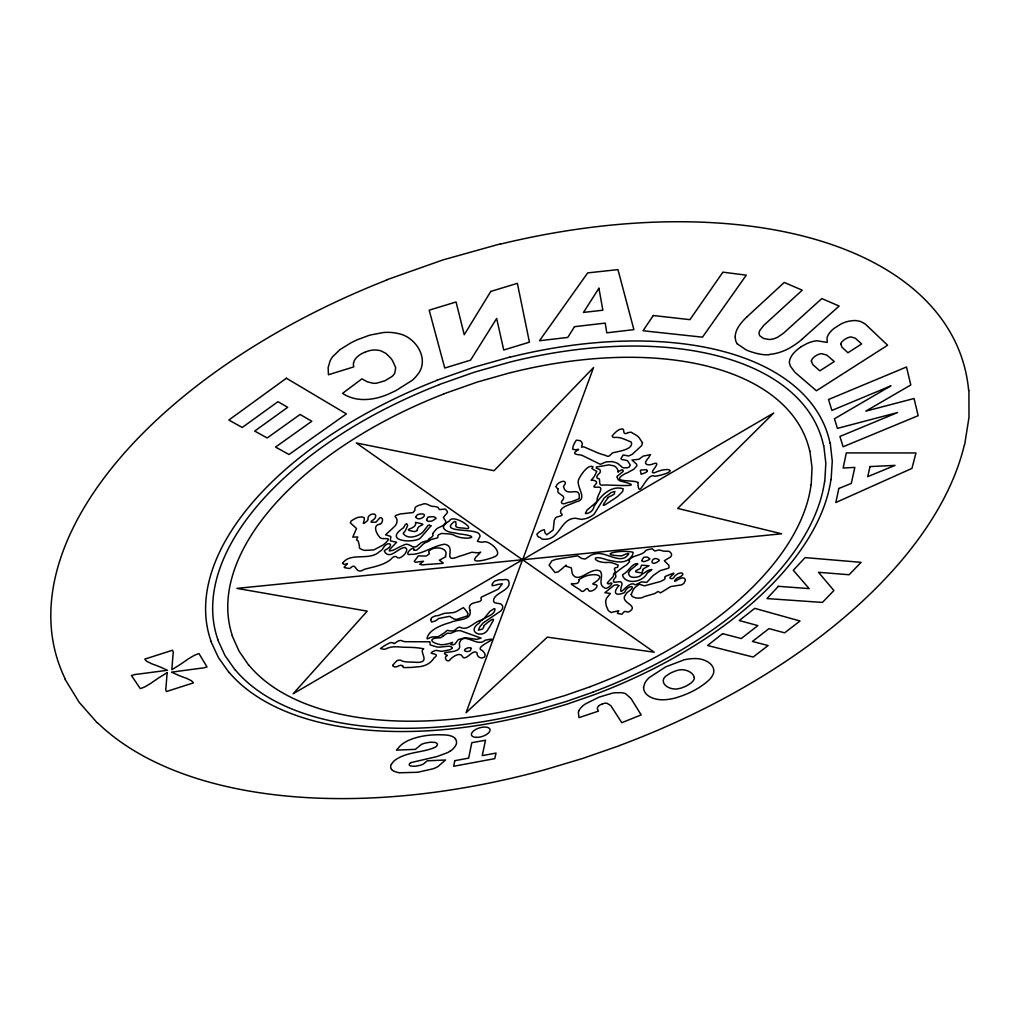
<?xml version="1.0" encoding="UTF-8"?>
<svg xmlns="http://www.w3.org/2000/svg" width="1020" height="1020" viewBox="0 0 1020 1020"><rect width="100%" height="100%" fill="white"/><g stroke="black" fill="none" stroke-linecap="round" stroke-linejoin="round"><path stroke-width="1.5" d="M811.219 484.768L812.035 467.619L809.893 450.967M824.785 481.236L825.83 463.207L823.777 445.676M831.109 479.578L832.269 461.155L830.254 443.215M964.627 444.771L969 417.384L968.911 390.341M353.634 362.61L353.685 362.393A17.289 10.914 -16.4 0 1 356.898 357.166A18.169 11.462 -16.4 0 1 365.53 351.964M557.978 488.733L557.927 491.678A6.745 3.736 -19.7 0 0 558.501 492.851L563.206 496.268A12.712 7 -19.4 0 1 563.614 497.734L563.55 498.5A4.998 2.754 -19.6 0 1 563.116 499.443C558.896 503.37 563.308 505.168 567.247 502.643A45.811 24.646 -19.5 0 1 571.378 501.763L578.977 498.767A2.372 1.3 -19.9 0 0 579.22 498.206C580.52 484.449 566.674 498.652 563.537 486.795A1.543 0.854 -19.8 0 1 563.55 486.234L564.901 484.385A12.418 6.923 -19.6 0 0 565.373 483.11C565.348 478.673 555.951 483.301 556.181 486.655M607.856 497.989C602.858 505.155 599.926 508.47 610.279 501.419A61.328 32.436 -20.8 0 1 613.339 499.417L614.512 498.652A36.248 19.941 -20.3 0 0 618.094 496.026L622.672 491.449L623.194 488.784C610.648 484.87 599.977 496.574 594.099 506.341C593.398 510.255 590.465 512.92 586.27 513.621A1.466 0.79 -19.9 0 1 585.378 513.277L587.048 510.102L595.756 502.758A11.322 6.184 -20 0 0 597.184 500.425C595.986 496.421 605.612 486.247 597.58 487.165A15.389 8.504 -20.5 0 1 596.011 487.203C589.751 487.534 599.658 483.148 595.565 481.032A8.976 4.947 -20.2 0 0 591.791 480.216L591.09 480.254L591.664 479.629A39.92 22.389 -19.8 0 0 594.392 476.353L596.789 471.406L594.635 470.182A5.215 2.907 -20.5 0 1 593.678 469.71A19.291 10.723 -20.1 0 0 592.85 469.149L591.855 468.448L592.429 467.606A2.601 1.453 -20.4 0 0 593.028 466.765C587.915 463.896 580.635 475.116 578.608 479.68C575.701 486.859 589.012 499.685 575.917 501.827C571.723 504.415 558.284 506.774 560.872 513.136C564.825 515.712 558.909 516.247 557.035 516.961A3.71 2.014 -19.4 0 0 555.568 517.931L554.255 520.327L553.21 529.954L546.771 534.824L545.011 532.822A28.305 15.262 -19.6 0 1 544.68 531.369L544.387 529.801L543.137 529.941A10.621 5.725 -19.1 0 0 541.543 530.617A11.768 6.337 -19.1 0 0 539.465 531.751L536.877 534.161L537.744 536.227A22.096 11.934 -19.3 0 0 538.968 537.247L538.993 537.26A5.393 2.894 -18.9 0 1 539.911 537.361L541.811 538.904A7.063 3.799 -19.1 0 0 544.756 539.274C559.126 539.491 560.273 521.271 572.424 518.619A10.557 5.686 -19.6 0 1 575.484 518.236L581.515 519.397L585.697 518.644A14.038 7.612 -19.9 0 0 589.305 517.267L590.554 516.63A12.992 7.038 -19.9 0 0 594.112 514.156L604.21 497.977L611.184 492.558L614.856 491.411L614.257 494.101L610.827 496.115A9.052 4.947 -20.5 0 1 609.412 496.561L607.958 497.658M522.495 559.814L466.051 712.738L547.345 637.143L654.202 652.201L522.661 559.75L593.563 367.506L494.062 470.717L356.273 442.948L522.457 559.725L236.895 588.387L367.213 611.146L293.135 693.778L773.734 412.998L677.701 508.406L781.6 533.779L522.661 559.75M391.387 764.35L393.248 761.787A16.371 7.561 -16 0 1 396.767 758.982C408.37 751.715 422.841 752.683 435.081 747.303A6.133 2.856 -16.4 0 0 437.07 743.58L436.241 742.917A7.777 3.621 -16.4 0 0 434.915 742.432L431.256 742.19A18.398 8.543 -16.3 0 0 429.496 742.318L424.779 743.185A10.391 4.845 -16.3 0 0 421.183 744.562L415.382 749.368L396.423 750.108L400.605 745.441A25.895 12.074 -16.2 0 1 407.592 740.813C419.883 735.203 433.984 734.043 447.334 735.139A27.808 12.928 -16.4 0 1 450.024 735.7L450.623 735.866A22.95 10.684 -16.5 0 1 455.647 738.926M430.287 539.771L437.771 537.782L437.988 535.436A2.321 1.288 -17.2 0 1 438.307 534.964L441.596 533.422L449.539 533.983A53.244 28.853 -16.7 0 1 453.517 534.85C463.029 541.199 485.367 536.928 459.867 533.957A139.638 80.21 -19.5 0 1 453.772 532.733C448.417 532.542 438.498 528.577 446.326 523.145A17.965 9.932 -17.6 0 1 449.412 520.901C452.701 513.621 474.886 528.232 467.02 528.692C464.317 527.519 455.175 528.679 455.672 525.593A10.213 5.674 -17.3 0 0 456.106 524.624L455.736 521.73A1.81 1.007 -17.5 0 0 454.397 521.602C438.268 533.447 476.059 527.863 479.26 534.187A10.072 5.521 -17.7 0 1 479.961 536.571L477.398 541.352L481.083 542.168A15.631 8.555 -18 0 0 483.327 542.053C488.414 539.554 503.408 552.508 495.312 556.397C491.398 558.616 466.637 565.819 477.245 555.76A83.079 43.694 -18.8 0 1 478.507 554.459L480.637 552.151L479.17 552.636A4.106 2.218 -17.8 0 1 478.163 552.865L471.775 552.253L464.1 554.816A35.878 19.712 -17.5 0 1 459.344 556.257C440.576 564.2 457.84 546.529 444.503 544.221C433.538 545.853 423.937 553.375 412.794 554.357A14.968 8.147 -16.4 0 0 410.792 554.344C402.798 556.321 412.998 545.317 414.018 549.181A9.511 5.227 -16.4 0 1 413.674 550.137L415.714 550.328A7.42 4.08 -16.6 0 0 416.989 549.895L421.031 546.299A21.56 11.781 -17.1 0 1 423.045 544.259L424.078 543.456A6.885 3.787 -16.9 0 1 425.544 542.614L428.464 541.378A3.468 1.912 -16.9 0 0 429.484 540.664L429.79 540.358M747.073 316.748L784.24 282.451L802.255 290.19L763.687 325.444L759.645 330.748A12.724 7.331 -25.1 0 0 759.887 335.861L763.559 338.461L769.016 339.481A12.916 7.433 -25.1 0 0 777.559 337.276L783.334 333.349L821.814 298.592L839.154 306.038L802.243 339.048M411.098 762.565L436.917 756.585L447.359 752.722A16.804 7.803 -16.5 0 0 450.049 751.153M365.504 351.887L369.839 350.561A16.18 10.225 -16.4 0 1 375.105 349.987L378.165 350.23A20.464 12.903 -16.4 0 1 380.906 350.829L385.904 353.379L390.532 357.918A89.326 55.628 -14.8 0 1 392.585 360.723L395.696 367.684L394.804 373.065A14.93 9.346 -16.6 0 1 392.024 376.456L384.935 380.779L376.558 383.201A12.826 8.02 -16.5 0 1 372.861 383.214L367.315 381.824L361.909 378.853L342.554 393.363C357.242 403.206 376.507 400.018 391.514 392.675A99.896 64.12 -16.1 0 0 396.142 390.469L412.284 380.281A32.678 20.451 -16.8 0 0 416.976 375.347C430.657 359.818 415.905 336.549 397.851 333.489A37.906 23.957 -16.6 0 0 391.986 332.545A38.416 24.276 -16.6 0 0 383.533 332.507L369.801 335.108L357.446 339.698A80.95 50.235 -16.7 0 0 351.007 342.796L339.889 349.669L332.622 356.732A34.387 21.713 -16.2 0 0 330.072 360.927L328.134 367.621L328.44 374.748L353.761 366.894A25.678 16.205 -16.6 0 1 353.532 362.623M602.221 703.991L604.146 703.405A5.368 2.473 -19 0 1 606.785 703.162L610.776 705.585L621.792 722.708L641.159 714.893L631.023 698.56L625.744 693.804A18.679 8.619 -19.1 0 0 621.384 692.695L615.277 692.746A21.904 10.098 -19 0 0 612.586 693.103L599.084 697.132L585.365 703.953A20.693 9.55 -18.9 0 0 578.71 710.991M386.758 279.786L443.075 259.883L500.386 243.869M437.032 380.192L473.101 367.493L509.783 357.102M439.212 384.565L474.402 372.172L510.191 362.023A317.959 170.531 -18.6 0 1 823.586 445.753M443.84 393.822L477.169 382.092L511.058 372.466M590.44 686.651L564.659 695.627L538.522 703.366A302.927 162.295 -18.6 0 1 248.714 664.938M593.168 692.108L566.291 701.467L539.032 709.537A317.87 170.455 -18.6 0 1 235.378 670.025M619.892 745.505L582.229 758.599L544.055 769.985A476.021 258.085 -18.6 0 1 97.372 722.632M539.274 712.394L567.043 704.17L594.43 694.633A324.857 174.267 -18.6 0 0 830.93 479.629M380.039 524.216C382.27 523.528 383.928 518.466 381.034 517.637A1.747 0.982 -16 0 0 379.886 517.765L375.972 522.189L371.267 522.24A2.142 1.211 -15.9 0 1 371.407 521.156L373.881 519.346A10.952 6.222 -15.8 0 0 375.041 518.147C378.662 511.466 366.601 513.506 368.067 519.626A16.333 9.269 -15.5 0 1 366.741 521.335C359.091 527.684 367.429 517.675 362.992 517.204A7.637 4.322 -15.6 0 0 361.501 516.936L357.892 517.433A18.781 10.582 -15.7 0 0 355.687 518.262L351.313 520.825L350.281 522.839L356.515 528.487L352.767 537.119L357.778 536.979L356.503 539.975L358.147 540.957L359.41 545.776A22.912 12.737 -15.1 0 1 359.422 546.631L359.384 547.663A2.524 1.403 -15.6 0 0 359.665 548.301L361.972 549.576A18.87 10.519 -15.9 0 0 365.096 550.392L373.881 549.908L382.615 545.266A25.525 14.267 -15.7 0 0 385.254 543.252C394.09 534.888 381.289 541.48 379.198 536.584C376.342 533.307 372.606 525.185 379.504 524.255M757.847 353.698L757.159 353.532A122.196 71.132 -26.9 0 1 748.591 350.918A82.798 47.978 -26.1 0 1 746.308 349.987L737.498 344.008M557.914 488.669L557.685 488.567A7.089 3.94 -19.7 0 1 556.206 486.642M97.117 722.734L79.114 702.232L65.102 679.346M228.977 672.46L218.458 657.632L210.859 641.325M235.212 670.089L224.987 655.541L217.642 639.565M248.548 665.002L238.986 651.053L232.177 635.766M597.503 709.142L597.401 708.479A7.574 3.494 -19 0 1 598.791 705.814M747.086 316.761A45.313 26.074 -25.2 0 0 738.454 326.859A33.188 19.176 -25 0 0 735.203 337.161M737.384 344.072A31.849 18.398 -25 0 1 735.305 337.123M769.067 354.781A37.319 21.407 -25.2 0 1 757.962 353.596M769.246 354.425A31.046 17.786 -25.1 0 0 790.36 347.603A55.271 32.002 -25.2 0 0 802.332 339.099M800.458 347.284A29.414 16.371 -25.3 0 1 802.867 345.742L807.126 343.51A19.571 10.939 -25.3 0 1 814.636 341.088A17.71 9.907 -25.4 0 1 817.071 340.782L827.22 342.439L827.054 338.028A16.97 9.473 -26.1 0 1 827.934 335.503A19.597 10.939 -26.1 0 1 833.939 328.478L840.85 324.067A19.877 11.092 -26.1 0 1 848.844 321.211L852.924 320.624A20.209 11.271 -26.1 0 1 855.907 320.573L860.434 321.415L865.138 323.914L887.617 345.219L816.408 390.762L795.268 372.581A76.36 42.368 -26.3 0 1 794.554 371.764L790.385 366.206L789.327 362.597A23.715 13.235 -25.3 0 1 792.463 354.641A24.314 13.566 -25.3 0 1 800.471 347.284M578.774 710.978A23.371 10.774 -18.9 0 0 578.353 712.228L578.977 717.634L598.434 711.144A34.642 15.963 -19.4 0 1 597.478 709.142M598.74 705.789A6.426 2.958 -19 0 1 602.246 704.055M391.565 769.373A18.602 8.581 -16.1 0 1 391.323 764.35M391.54 769.386A18.347 8.466 -16.1 0 0 394.039 771.286L397.621 772.446A23.192 10.71 -16.1 0 0 399.585 772.778L417.792 772.268L433.423 768.697A17.684 8.134 -16.3 0 0 437.962 766.555L445.549 760.002L427.227 760.818L423.593 763.878A7.892 3.646 -16.2 0 1 420.163 765.306L415.994 766.109A18.207 8.428 -16.2 0 1 414.528 766.237L410.728 766.02A5.355 2.461 -16.1 0 1 410.155 765.79A6.464 2.983 -16.2 0 1 409.849 765.612A4.985 2.295 -16.1 0 1 409.415 763.929A3.723 1.708 -16.1 0 1 411.111 762.577M455.315 739.066A21.433 9.97 -16.5 0 1 450.202 751.192M511.071 372.593A302.991 162.371 -18.6 0 1 809.727 451.044M232.356 635.728A303.004 162.371 -18.6 0 1 443.904 393.937M811.053 484.819A302.914 162.295 -18.6 0 1 590.401 686.587M509.796 357.242A324.947 174.356 -18.6 0 1 830.063 443.279M211.063 641.274A324.947 174.356 -18.6 0 1 437.083 380.32M539.261 712.317A324.87 174.267 -18.6 0 1 229.168 672.397M217.846 639.514A317.959 170.531 -18.6 0 1 439.276 384.68M824.606 481.274A317.87 170.442 -18.6 0 1 593.13 692.032M500.399 244.112A476.2 258.289 -18.6 0 1 968.643 390.443M65.395 679.269A476.212 258.289 -18.6 0 1 386.861 279.99M964.372 444.835A476.008 258.085 -18.6 0 1 619.854 745.403M618.107 471.622L618.107 472.132A8.504 4.679 -21 0 1 618.579 471.393L621.983 469.761A6.464 3.557 -20.8 0 1 623.169 470.411L623.105 471.457L617.189 476.263A3.634 2.002 -20.8 0 0 616.909 476.978L618.145 479.527A20.923 11.513 -21.2 0 0 620.249 481.006C650.046 488.147 610.738 484.615 603.674 485.048C596.381 486.604 602.272 477.615 597.376 478.456C595.501 476.225 598.88 474.083 600.066 472.502A11.947 6.643 -20.3 0 0 600.346 471.265L599.875 469.557L596.343 468.244L596.368 467.02L608.966 464.878L614.104 465.898A22.185 12.278 -20.4 0 1 616.042 467.326A20.451 11.322 -20.4 0 1 617.878 470.22L618.107 471.622M469.837 610.139C472.885 620.797 456.731 619.178 450.661 622.442C442.463 624.572 427.979 629.977 427.036 638.724A1.403 0.714 -16.6 0 0 427.775 638.724L429.076 638.227A2.397 1.224 -16.6 0 0 429.675 637.717L432.2 636.964A17.888 9.205 -16.8 0 0 433.525 636.875A4.768 2.435 -16.7 0 1 434.826 636.888L438.511 636.582L444.286 632.859A37.434 19.367 -16.4 0 0 446.811 630.64L447.754 630.334A8.364 4.297 -17.1 0 0 451.401 630.921C455.545 632.043 457.075 625.566 460.887 627.491A14.229 7.255 -17 0 1 461.831 627.963C468.664 630.258 474.848 621.129 481.669 620.058A10.659 5.482 -17.5 0 0 484.321 618.247L489.995 611.273L493.833 608.838A1.39 0.714 -17.8 0 1 494.955 608.902C495.159 616.22 482.294 616.705 479.119 623.118C465.592 632.017 483.353 639.629 488.427 628.69A33.711 17.263 -17.1 0 0 490.148 626.114L490.569 625.324A58.025 29.223 -18.5 0 1 491.665 623.258C498.002 613.555 485.367 624.24 483.658 625.885A8.441 4.297 -17.4 0 1 483.901 626.548L482.613 629.047L478.393 630.181L479.859 626.764L483.25 622.825L500.909 610.891A12.342 6.362 -17.7 0 0 502.465 608.315L502.643 607.563A13.337 6.872 -17.7 0 0 502.439 605.638L500.884 603.929L495.108 602.845A10.149 5.266 -18 0 1 493.68 601.698C491.895 592.492 513.889 590.707 508.177 580.138A6.885 3.608 -18.1 0 0 505.601 579.475L501.853 579.895A5.304 2.792 -18.1 0 1 501.088 579.679L501.075 579.666A21.318 11.131 -17.9 0 0 498.563 579.959L494.674 581.03L492.571 583.389A11.462 6.018 -18.1 0 0 492.137 584.766A10.379 5.444 -18.1 0 0 492.137 585.684L495.439 585.238A27.183 14.101 -18 0 1 497.989 584.409L502.388 583.81L498.346 589.114L481.478 597.07A3.57 1.861 -17.7 0 0 480.93 598.115C484.143 604.516 466.484 599.543 469.837 610.139M694.365 677.586L694.237 678.784A11.908 5.47 -20.2 0 1 693.727 679.996L693.485 680.391A12.508 5.75 -20.2 0 1 690.859 683.132L687.99 685.045A18.895 8.695 -20.1 0 1 685.924 686.154L682.533 687.595A12.291 5.648 -20.1 0 1 677.866 688.78C672.053 690.221 660.832 685.848 663.74 678.593A12.418 5.737 -20.1 0 1 666.302 675.814L669.821 673.493A19.648 9.052 -20.1 0 1 672.001 672.371L676.285 670.688A11.998 5.546 -20.1 0 1 680.977 669.757A10.442 4.832 -20.1 0 1 682.903 669.719C687.505 670.165 693.23 672.703 694.365 677.586M579.092 579.717C579.5 588.846 560.719 577.741 580.24 590.006A9.69 4.96 -19.5 0 0 580.992 590.848C584.957 593.755 586.067 584.396 589.05 590.975C593.13 592.556 602.081 583.95 593.359 584.473A4.131 2.116 -19.6 0 1 592.875 583.695C610.597 573.253 589.152 572.437 581.285 578.378A5.495 2.843 -19.4 0 1 579.985 578.824L579.092 579.717M392.764 665.397L392.866 665.779A7.063 3.557 -16.1 0 0 393.312 666.366C396.295 668.801 399.521 663.752 402.581 665.652A4.361 2.193 -16 0 1 402.862 665.971L402.9 666.047A1.951 0.982 -16.1 0 0 402.441 666.468L403.844 667.615L412.016 667.386A67.384 34.667 -16.6 0 0 416.377 666.914C423.529 666.774 430.185 664.224 433.997 658.028C442.374 651.805 423.899 655.414 434.711 650.709A3.557 1.798 -16.7 0 1 436.05 650.467L436.458 650.454A3.85 1.951 -16.7 0 1 437.771 650.658L440.984 651.27A15.593 7.905 -16.9 0 0 442.578 651.232L450.177 649.689L452.383 648.184A7.828 3.94 -16.8 0 0 451.503 647.024L450.075 646.399A6.069 3.06 -16.9 0 0 447.971 646.246L440.232 647.088A34.757 17.825 -17 0 1 437.223 647.037L430.848 645.163A7.726 3.927 -16.7 0 1 430.019 644.449L430.032 642.345A1.568 0.803 -16.6 0 0 429.7 641.784L405.552 641.707A16.435 8.466 -16.4 0 1 403.512 641.427C398.909 638.188 395.531 643.658 394 643.697A4.96 2.537 -15.9 0 0 393.886 643.123L391.272 642.536A6.222 3.188 -15.9 0 0 390.214 642.715L386.312 644.627A90.652 44.969 -16.7 0 0 383.545 646.323L380.498 648.49L383.112 649.204A11.653 5.98 -15.9 0 0 385.343 649.141C392.675 645.252 398.935 647.368 407.197 647.317A73.912 36.592 -15.7 0 1 420.954 648.286L422.318 648.529A43.758 21.879 -16 0 1 423.733 648.809C418.072 651.193 431.575 662.566 416.899 662.388C411.238 661.674 404.838 662.847 400.554 660.208A5.38 2.716 -16 0 0 399.177 660.106L397.201 660.539L395.122 662.528A56.355 28.024 -16.7 0 0 393.669 664.186L392.764 665.397M618.821 585.735C612.943 592.237 614.728 596.381 623.551 593.015A3.264 1.645 -19.9 0 0 624.763 592.199C627.466 584.587 638.851 584.868 627.236 592.416A15.619 7.816 -20.2 0 0 625.604 594.673C619.102 602.463 638.163 604.885 630.424 610.865C626.318 614.218 625.579 608.468 622.353 613.874A1.989 0.982 -19.8 0 1 621.486 614.193L617.546 613.466A1.976 0.982 -19.7 0 1 617.495 612.994L618.783 610.725L611.082 612.497L608.366 610.648L606.262 605.88L605.6 601.239L606.556 598.141L610.381 593.474L604.885 592.697L614.193 585.161L617.253 584.779L618.821 585.735M642.472 442.756L641.656 445.638L632.26 454.308L628.613 455.991L623.207 454.984L620.95 458.541A3.94 2.193 -21.1 0 0 621.473 459.255L621.741 459.408A4.271 2.384 -21.1 0 0 623.092 459.727L626.65 460.39A17.034 9.435 -20.8 0 1 627.746 461.027L630.347 465.133L629.047 467.198A8.619 4.781 -21.1 0 1 626.165 467.848L623.934 467.836A6.681 3.697 -21.1 0 1 622.085 467.198L618.031 463.654A37.358 20.629 -20.2 0 0 615.723 462.583L612.153 461.588L607.423 461.805A8.428 4.692 -20.7 0 0 605.459 462.111L601.443 463.883A1.721 0.956 -20.6 0 1 600.142 464.228L582.139 455.392A17.863 10.047 -20 0 0 580.1 454.882C566.623 453.887 583.108 448.494 577.294 449.412A5.444 3.098 -20.3 0 1 576.134 449.858L573.074 449.374A6.872 3.901 -20.4 0 1 572.628 448.825L573.304 445.74A101.273 56.355 -22 0 1 574.477 443.215L576.3 440.194L579.64 440.551A12.826 7.306 -20.2 0 1 581.183 441.456L582.433 443.649L581.451 447.13L583.784 446.849L594.035 451.21A86.789 49.674 -22.2 0 0 605.268 455.303C610.699 458.77 609.986 452.319 615.034 452.319C620.096 451.095 633.841 448.978 631.291 442.106C624.176 439.174 619.969 436.713 614.002 437.503A6.043 3.43 -21.2 0 1 612.765 437.07L612.14 435.922L614.461 433.372A63.342 35.152 -21.8 0 1 616.628 431.345L619.178 429.611A7.943 4.501 -21.2 0 1 620.67 429.254C625.872 427.125 621.754 434.673 626.229 433.462A4.921 2.792 -21.4 0 0 627.058 433.283L627.249 433.219A2.193 1.237 -21.4 0 1 627.733 432.671L631.061 432.187L636.76 435.514A72.93 40.762 -20.1 0 1 639.081 437.606L642.472 442.756M566.125 565.373L566.164 565.832A3.952 2.066 -19.3 0 0 566.406 566.304L571.327 567.898L571.978 571.939A33.864 17.569 -19.9 0 0 572.615 574.336C578.901 584.256 590.644 566.355 600.142 571.072C603.904 575 598.243 583.3 603.024 586.921A13.936 7.076 -19.5 0 1 604.184 587.482C606.683 591.269 615.557 580.992 610.1 583.261A8.785 4.462 -19.8 0 0 608.863 583.975L607.41 583.504A6.847 3.481 -19.9 0 1 607.346 582.853L610.444 579.385A20.311 10.455 -19.6 0 0 612.382 577.486L613.007 576.683A6.413 3.289 -19.8 0 0 613.441 575.713L613.645 574.056A3.226 1.657 -20 0 1 614.142 573.317C617.827 571.187 610.776 568.063 617.202 567.452A2.167 1.109 -20 0 0 617.712 567.069L618.197 565.093L612.841 563.027A49.993 25.525 -19.3 0 0 609.233 562.351C594.112 563.958 588.425 553.235 606.925 559.827A131.452 70.418 -21.9 0 0 612.306 560.936C618.668 562.415 626.484 563.053 630.934 557.213A16.906 8.772 -20.1 0 0 632.591 554.854L633.127 552.317C621.154 549.104 594.94 555.122 622.034 555.862A9.486 4.896 -20.3 0 1 623.258 555.109L627.823 553.414A1.696 0.88 -20.3 0 1 628.766 553.758C621.384 566.062 605.816 550.876 595.195 553.885A9.614 5.011 -19.7 0 0 591.064 555.173L585.11 559.062L581.578 558.424A15.019 7.892 -19.8 0 1 580.405 557.634L577.664 555.836L556.104 559.279L551.909 560.783L549.104 565.195L555.02 572.551L558.08 571.914L562.364 568.484A84.8 45.543 -18.1 0 0 563.652 567.235L566.138 565.233M643.518 687.646C643.926 696.125 654.266 699.605 661.483 699.771A29.35 13.477 -20.1 0 0 674.743 698.152C687.352 694.518 699.758 688.717 709.384 679.664A28.432 13.069 -20.2 0 0 712.202 676.069A28.7 13.196 -20.2 0 0 713.681 672.601C715.109 664.211 705.266 659.417 698.241 658.729A29.605 13.681 -20.2 0 0 684.012 659.863L665.639 666.901L649.192 677.624A28.075 12.967 -20 0 0 644.665 683.515L643.518 687.646M432.684 533.6C434.762 537.769 427.546 537.782 427.992 540.753A19.15 10.468 -16.8 0 0 425.442 541.186L421.438 542.551A7.79 4.284 -16.8 0 0 420.584 543.188L419.45 544.17A8.415 4.641 -16.6 0 1 418.531 544.833C413.036 551.17 409.492 541.403 403.665 545.114A12.393 6.808 -16.5 0 0 400.847 546.312L393.057 550.29L389.27 550.978L389.767 549.397L396.678 542.219L390.826 541.033A3.188 1.772 -16.2 0 1 390.354 540.217L390.877 536.775A3.468 1.925 -16.1 0 0 390.303 536.278L385.522 534.799L391.68 529.227A149.761 87.274 -13.8 0 0 393.733 527.187C397.239 524.662 398.45 519.499 395.11 516.49A2.244 1.262 -16.4 0 1 395.926 515.406L400.235 513.965L413.075 512.537L414.745 510.548L415.216 507.31L417.779 505.754A18.156 10.213 -16.9 0 1 421.693 504.568C426.118 501.942 429.05 506.213 432.824 506.404A19.992 11.207 -17 0 1 434.584 506.494L437.899 507.233L439.161 509.299A2.116 1.198 -17.3 0 0 439.888 509.567L445.37 509.069L447.206 511.237A16.562 9.295 -17.1 0 1 447.41 512.614L443.356 517.497L445.804 521.284L445.447 523.069L443.19 525.491L437.338 528.322A46.652 25.513 -17.7 0 0 435.527 530.043L432.684 533.6M628.97 560.158L629.62 561.433L628.218 563.18A44.638 23.294 -19.7 0 1 626.675 564.812C621.856 567.898 617.801 570.856 614.856 573.801A17.863 9.142 -19.6 0 1 615.634 574.834L615.838 576.886A7.268 3.723 -19.8 0 1 615.366 577.549L614.55 578.493A7.752 3.952 -20 0 0 614.065 579.181C610.648 585.977 621.397 578.531 621.958 583.669A11.437 5.814 -19.8 0 1 621.728 585.225C617.164 601.634 628.639 579.169 634.95 584.766A2.907 1.466 -20.2 0 0 636.391 584.383L641.108 582.088A3.136 1.581 -20.3 0 1 642.141 581.935L646.808 582.382L651.563 577.18A123.917 60.065 -21.7 0 1 653.425 575.344L660.106 570.664L667.947 568.395A2.014 1.02 -20.8 0 0 669.082 567.502L668.903 565.373L664.3 560.732L670.663 556.92L671.568 555.211A16.562 8.479 -20.7 0 0 671.236 553.312L669.145 551.336L662.822 551.055A18.347 9.397 -20.6 0 0 661.763 550.558L658.946 549.997L655.261 550.876A1.951 1.007 -20.8 0 1 654.496 550.813L652.29 548.811L648.121 549.576A15.198 7.803 -20.6 0 0 645.991 550.354C641.809 556.168 633.229 554.523 628.97 560.158M642.702 570.384L641.886 572.908L636.225 572.105A3.608 1.836 -20.3 0 1 635.792 571.646L635.766 570.996A1.39 0.714 -20.3 0 1 636.059 570.626L640.318 568.51L641.529 565.207L649.013 565.73L643.276 568.854L642.702 570.384M426.589 519.868L427.558 521.016A8.823 4.947 -17.1 0 0 428.642 521.424L431.702 521.067A26.558 15.007 -16.9 0 0 433.831 519.97L436.152 518.3L434.89 517.229A11.08 6.197 -17 0 0 433.181 516.681L428.221 516.987A17.162 9.588 -17.3 0 0 427.189 518.44L426.589 519.868M415.969 517.063C418.544 522.712 430.759 513.111 420.202 513.991A4.207 2.359 -16.8 0 0 418.493 514.348L417.256 514.87A8.619 4.845 -16.9 0 0 416.415 515.967L415.969 517.063M342.554 563.359C345.448 566.827 350.982 559.572 344.25 567.069A2.218 1.224 -15.3 0 0 344.365 567.617L349.261 568.51A2.206 1.211 -15.3 0 0 350.242 568.165C357.14 561.153 354.425 575.701 364.229 569.377C373.192 566.878 383.112 565.488 390.609 559.572C392.33 557.417 395.39 554.714 397.698 557.812C401.625 559.368 410.512 549.295 404.953 547.549C398.233 547.472 389.767 560.643 384.323 551.259A3.583 1.976 -16.1 0 1 384.91 550.213C396.678 544.438 386.975 539.465 382.398 549.461A17.404 9.664 -15.8 0 1 379.363 551.705C369.265 561.357 350.242 551.743 342.554 563.359M447.244 655.452C442.616 657.607 447.92 664.135 450.827 658.843A18.334 9.116 -17.1 0 1 452.893 657.173C455.583 655.095 460.67 652.468 462.659 656.714A19.546 9.741 -16.8 0 1 463.118 657.556C467.428 659.71 472.693 648.924 476.99 652.736C476.978 660.896 489.523 658.537 483.454 651.691A55.564 27.553 -16.6 0 0 482.065 650.327C471.941 646.961 506.277 635.562 484.895 640.318C477.258 648.108 462.889 629.965 459.281 643.709A10.57 5.342 -16.9 0 1 459.459 644.742C462.493 655.452 435.948 649.6 447.244 655.452M631.176 594.52L632.336 596.56L635.218 597.771A16.945 8.504 -20.3 0 0 638.048 598.115L641.095 597.937A2.269 1.135 -20.2 0 0 642.167 597.618L643.62 596.955A20.285 10.034 -20.2 0 1 644.844 596.432L654.585 593.627L658.155 591.434L660.539 592.875L670.701 586.577L681.628 584.855L683.885 583.363L685.249 580.609A16.6 8.3 -20.7 0 0 685.312 579.513L684.229 578.212A6.706 3.353 -20.8 0 0 683.132 577.945C680.595 576.848 671.644 584.715 675.533 579.398A14.306 7.127 -20.9 0 1 677.242 577.996C686.894 574.961 682.405 570.065 675.801 575.14A9.652 4.832 -20.9 0 0 674.73 576.198L673.429 577.983A1.9 0.956 -20.8 0 1 671.989 578.684C666.672 578.519 672.83 575.178 673.914 573.533A1.555 0.778 -20.8 0 0 673.493 573.138L665.894 576.134L664.67 577.116L665.18 578.251L664.339 579.5L660.794 581.438L644.474 585.837L639.234 584.205L634.733 587.724A22.771 11.398 -20.4 0 0 633.241 589.726L631.176 594.52M658.894 560.209L658.741 560.923A7.867 4.029 -20.6 0 1 657.645 561.816C648.707 567.515 651.525 555.186 658.499 559.483A3.838 1.963 -20.7 0 1 658.894 560.209M647.241 471.138L647.228 471.431A19.074 10.519 -21.2 0 1 645.341 472.719L641.134 474.287L640.318 470.603A1.377 0.752 -21.2 0 1 641.121 469.99L646.234 469.748A3.799 2.078 -21.3 0 1 646.909 470.194L647.241 471.138M628.46 572.692C628.702 578.417 634.848 577.753 638.8 576.619A1.568 0.79 -20.3 0 0 639.565 576.313L640.726 575.382A9.448 4.781 -20.4 0 1 642.141 574.196L647.904 570.601A8.389 4.246 -20.5 0 1 649.447 569.925L651.907 569.53L650.683 570.728A21.7 10.927 -20.6 0 0 647.241 573.087C642.664 582.7 625.336 584.779 622.481 575.165A9.384 4.781 -20.2 0 1 623.169 574.298C628.613 571.889 631.597 563.257 637.666 563.614A1.734 0.892 -20.3 0 1 637.755 564.034L630.781 569.734A10.366 5.291 -20.3 0 0 630.067 570.435L628.46 572.692M417.409 529.622L417.078 530.553A1.517 0.842 -16.7 0 1 416.619 530.923L415.344 531.369A3.914 2.18 -16.7 0 1 414.133 531.535C399.445 528.832 417.562 529.826 415.522 522.367C430.618 525.453 417.652 523.757 417.409 529.622M430.682 619.522L431.524 622.034L434.966 621.078A11.615 6.043 -16.7 0 0 436.547 620.185L438.409 618.706A1.441 0.752 -16.8 0 1 439.021 618.439L449.501 616.322L454.206 619.076L456.603 619.408L466.599 616.144A2.231 1.16 -17.3 0 0 467.287 615.736L468.116 613.874L466.892 611.707A44.332 23.052 -18.1 0 1 465.541 609.96L463.411 607.601L457.967 610.687A4.73 2.461 -17.1 0 1 456.832 611.375L455.698 611.86A12.112 6.311 -17.1 0 1 453.224 612.625L445 613.3A6.311 3.277 -16.9 0 0 442.871 613.836L438.064 615.621A6.63 3.43 -16.8 0 0 434.227 616.335L431.753 617.597L430.682 619.522M641.937 560.911L643.186 561.523A8.122 4.182 -20.6 0 0 644.372 561.586L648.325 560.12A15.95 8.224 -20.5 0 0 649.867 558.934L647.674 557.226A10.2 5.227 -20.4 0 0 645.966 557.047L643.709 557.315L642.511 559.049A24.085 12.316 -20.8 0 0 642.052 560.375L641.962 560.77M445.536 555.785L445.523 556.04A5.776 3.136 -17.3 0 0 445.714 556.805L439.365 560.197L443.267 562.9L442.654 563.384L425.034 564.608A10.34 5.623 -16.8 0 1 422.892 564.94L419.704 564.315L423.517 561.229L415.331 562.275L414.324 561.268L418.34 555.862L425.021 556.066A4.424 2.422 -16.8 0 0 426.857 555.683L429.407 553.707L428.629 551.692C432.646 545.394 449.17 547.102 445.536 555.785M637.921 482.511C638.456 502.337 646.208 471.52 654.84 476.276A62.857 35.024 -22 0 0 658.512 475.651C679.473 470.908 668.189 466.318 654.7 472.681C647.113 474.415 661.47 462.417 655.184 463.271A21.803 12.087 -21.6 0 1 653.221 463.819C649.523 465.783 642.421 465.082 646.948 459.803A20.349 11.169 -21.7 0 1 648.694 457.623L650.467 454.627L643.084 456.144L639.005 459.281L631.979 460.033L636.62 464.202L636.888 465.821L633.853 469.2L627.593 472.655A11.59 6.413 -21 0 1 625.477 473.446C608.009 483.301 633.93 479.362 637.921 482.511M811.372 361.106L812.8 364.586L819.825 370.846L834.284 361.552L826.799 355.049L821.687 353.659A7.548 4.195 -25.4 0 0 816.905 355.139L816.115 355.597A11.169 6.197 -25.4 0 0 814.891 356.401L814.164 356.974A8.096 4.501 -25.4 0 0 811.499 360.493L811.372 361.106M442.833 636.187L441.711 637.092A10.978 5.623 -16.7 0 1 440.066 637.87C427.661 637.755 430.414 642.957 441.01 644.742A20.489 10.468 -16.9 0 0 444.325 644.487A18.87 9.639 -16.9 0 0 449.718 643.39L452.65 642.37A7.777 3.927 -17.1 0 0 451.885 642.919L450.776 644.245L451.656 644.793A5.941 3.009 -17 0 0 453.352 644.755L454.856 644.155L458.171 639.782A3.341 1.696 -17.1 0 1 459.038 639.31L463.628 638.201A19.074 9.601 -17.1 0 1 467.173 637.959L476.671 639.374L481.108 638.163L460.109 630.564L456.399 630.908L450.508 633.407L447.385 633.178L442.833 636.187M167.14 672.626L165.954 687.812A17.098 8.708 -12.4 0 0 165.775 689.724L166.464 691.522L193.341 682.915A19.712 10.034 -12.2 0 0 191.199 680.633L186.647 678.376A223.201 122.872 -15.1 0 1 178.678 675.368L171.526 672.154L199.818 668.368A17.276 8.989 -12.6 0 0 203.362 667.921L207.022 666.978L199.002 653.603A19.826 10.277 -12.7 0 0 193.915 655.579L188.177 658.984A242.811 133.773 -8.8 0 1 180.043 664.594L171.857 669.719L173.043 654.177A17.633 9.231 -11.8 0 0 173.247 652.15L172.533 650.237L144.84 659.099A20.234 10.608 -11.9 0 0 147.148 661.508L151.929 663.88A215.704 104.206 -9.9 0 1 160.14 666.978L167.446 670.268L138.809 674.054A17.442 8.938 -11.6 0 0 135.137 674.513L131.427 675.469L140.263 688.589A20.145 10.353 -11.5 0 0 145.273 686.638L150.896 683.298A199.601 96.913 -14.3 0 1 158.916 677.764L167.14 672.626M840.786 344.084L842.01 347.259L847.939 352.767L861.632 343.944L855.257 338.181L851.101 336.957A7 3.889 -26 0 0 847.034 338.092L845.465 338.933A12.584 6.961 -26 0 0 844.267 339.736L842.609 341.101A7.012 3.889 -26 0 0 840.901 343.549L840.786 344.084M471.163 648.337L470.794 649.651A17.327 8.708 -17 0 1 470.118 650.849L468.053 651.487A3.468 1.734 -17.2 0 1 466.969 651.55C460.16 650.747 469.289 645.966 471.163 648.337M430.924 525.836L420.457 538.012A10.2 5.661 -16.6 0 1 419.398 538.879C410.167 543.278 383.941 540.766 403.244 527.99A24.276 13.642 -16.1 0 0 404.965 524.968L406.546 523.642L407.515 524.892A9.256 5.189 -16.4 0 1 407.49 525.976L405.297 530.744A10.417 5.827 -16.3 0 1 404.175 532.134L403.346 533.231A1.721 0.956 -16.5 0 0 403.372 533.74C407.872 539.631 417.308 536.686 422.255 532.695A11.309 6.298 -16.7 0 0 423.007 531.93L428.196 525.274A1.874 1.045 -17 0 1 429.089 525.019L430.924 525.836M454.767 760.69L453.696 766.262L494.776 758.65L496.039 753.079L482.243 755.616L485.533 740.214L471.788 742.713L468.664 758.128L454.767 760.69M838.81 488.491L835.839 502.516L911.944 468.409L915.973 452.956L846.332 452.906L843.132 468.027L854.824 467.389L851.292 483.429L838.81 488.491M870.034 466.573L867.714 476.646L895.075 465.388L870.034 466.573M490.786 291.427L464.24 334.738L456.067 301.984L429.178 310.169L444.745 368.041L470.577 360.149L496.663 318.457L503.74 350.013L529.431 342.172L517.369 283.33L490.786 291.427M574.515 326.68L567.783 337.416L539.465 340.744L587.686 272.901L617.967 269.611L633.879 329.626L606.772 332.826L605.217 323.11L574.515 326.68M598.931 288.252L583.478 312.426L602.858 310.207L598.931 288.252M653.297 315.524L643.033 330.76L702.474 337.174L746.296 275.158L722.899 272.161L689.941 319.655L653.297 315.524M778.375 586.322L766.976 598.574L822.413 602.425L833.901 590.516L818.499 572.296L849.112 574.744L861.084 562.339L805.099 557.608L793.292 570.282L809.166 588.604L778.375 586.322M722.606 633.662L707.574 645.494L753.143 657.058L768.098 645.558L752.416 641.452L768.991 628.6L784.635 632.833L800.011 621.001L754.736 608.353L739.258 620.542L757.86 625.591L741.259 638.533L722.606 633.662M286.39 378.229L228.837 420.049L242.263 427.456L277.95 401.689L287.704 407.324L254.694 431.065L267.176 437.975L300.058 414.464L311.814 421.26L275.527 447.079L289.017 454.499L346.405 413.916L286.39 378.229M890.766 385.917L834.475 418.774L837.433 428.375L897.574 412.539L839.919 436.445L843.106 446.76L918.153 415.688L914.047 398.514L865.814 411.136L910.796 384.961L906.5 366.983L828.533 399.508L831.899 410.435L890.766 385.917M476.595 737.384A9.664 4.501 -17.2 0 0 490.046 729.721A9.664 4.501 -17.2 0 0 475.588 729.542A9.664 4.501 -17.2 0 0 476.595 737.384"/></g></svg>
